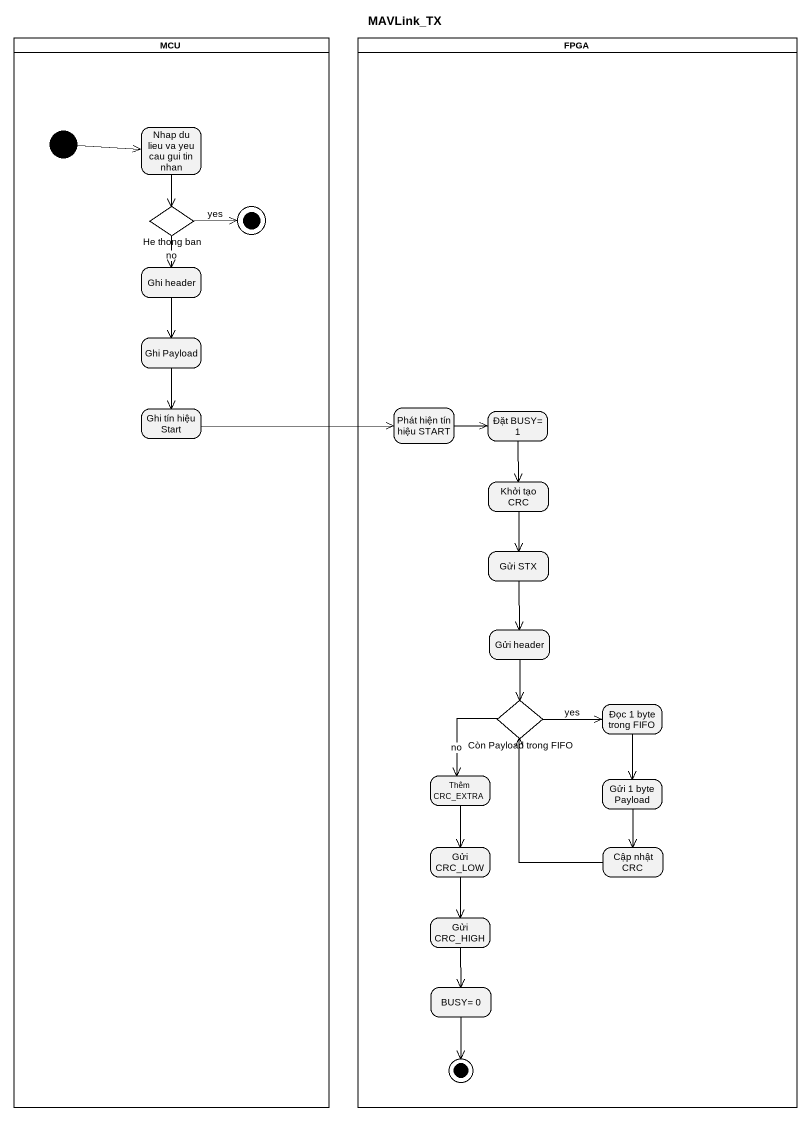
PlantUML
@startuml
title MAVLink_TX
hide empty description
state MCU <<partition>> {
  state "Nhap du lieu va yeu cau gui tin nhan" as Nhap_du_lieu_va_yeu_cau_gui
  state "He thong ban" as He_thong_ban <<choice>>
  state "Ghi header" as Ghi_header
  state "Ghi Payload" as Ghi_Payload
  state "Ghi tín hiệu Start" as Ghi_tín_hiệu_Start
  [*] -right-> Nhap_du_lieu_va_yeu_cau_gui
  He_thong_ban -right-> [*] : yes
}
state FPGA <<partition>> {
  state "Phát hiện tín hiệu START" as Phát_hiện_tín_hiệu_START
  state "Đặt BUSY= 1" as Đặt_BUSY_1
  state "Khởi tạo CRC" as Khởi_tạo_CRC
  state "Gửi STX" as Gửi_STX
  state "Gửi header" as Gửi_header
  state "Còn Payload trong FIFO" as Còn_Payload_trong_FIFO <<choice>>
  state "Đọc 1 byte trong FIFO" as Đọc_1_byte_trong_FIFO
  state "Thêm CRC_EXTRA" as Thêm_CRC_EXTRA
  state "Gửi 1 byte Payload" as Gửi_1_byte_Payload
  state "Gửi CRC_LOW" as Gửi_CRC_LOW
  state "Cập nhật CRC" as Cập_nhật_CRC
  state "Gửi CRC_HIGH" as Gửi_CRC_HIGH
  state "BUSY= 0" as BUSY_0
  BUSY_0 --> [*]
}
Nhap_du_lieu_va_yeu_cau_gui --> He_thong_ban
He_thong_ban --> Ghi_header : no
Ghi_header --> Ghi_Payload
Ghi_Payload --> Ghi_tín_hiệu_Start
Ghi_tín_hiệu_Start -right-> Phát_hiện_tín_hiệu_START
Phát_hiện_tín_hiệu_START -right-> Đặt_BUSY_1
Đặt_BUSY_1 --> Khởi_tạo_CRC
Khởi_tạo_CRC --> Gửi_STX
Gửi_STX --> Gửi_header
Gửi_header --> Còn_Payload_trong_FIFO
Còn_Payload_trong_FIFO -right-> Đọc_1_byte_trong_FIFO : yes
Còn_Payload_trong_FIFO --> Thêm_CRC_EXTRA : no
Đọc_1_byte_trong_FIFO --> Gửi_1_byte_Payload
Thêm_CRC_EXTRA --> Gửi_CRC_LOW
Gửi_1_byte_Payload --> Cập_nhật_CRC
Gửi_CRC_LOW --> Gửi_CRC_HIGH
Cập_nhật_CRC -up-> Còn_Payload_trong_FIFO
Gửi_CRC_HIGH --> BUSY_0
@enduml
